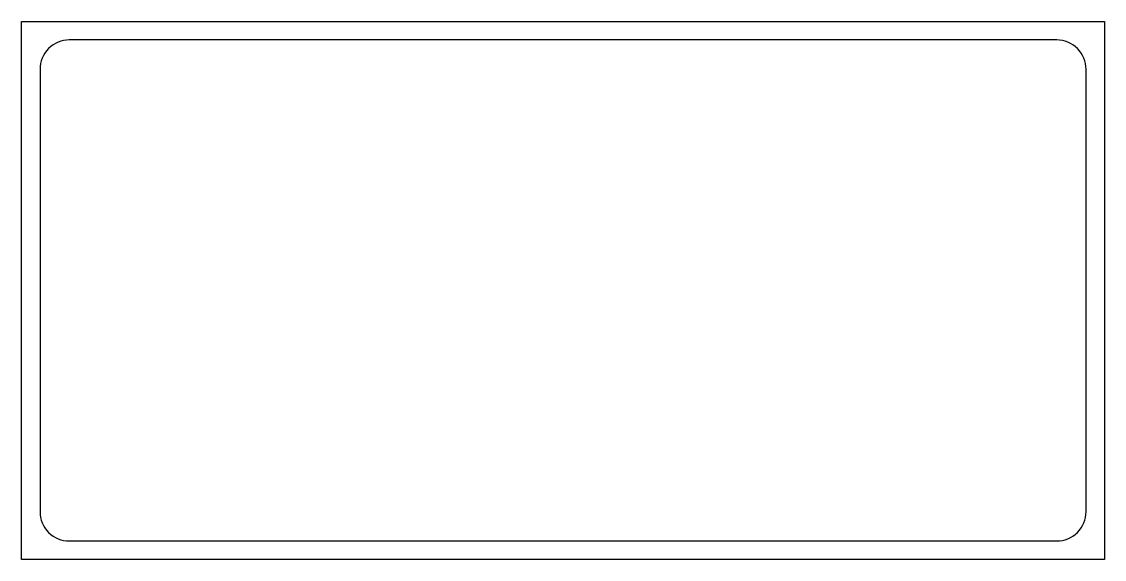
# Model space of a CAD drawing. Header units: millimetres. Extents: x -161 to -2, y 50 to 129.
import ezdxf

# ---------------------------------------------------------------- set-up
doc = ezdxf.new("R2010")
doc.units = ezdxf.units.MM
doc.layers.get('0').update_dxf_attribs({"linetype": 'CONTINUOUS'})

msp = doc.modelspace()

# ---------------------------------------------------------------- linework, layer by layer
msp.add_lwpolyline([(-160.51, 49.83), (-160.51, 128.83), (-1.51, 128.83), (-1.51, 49.83)], close=True)
msp.add_lwpolyline([(-8.51, 126.14), (-153.51, 126.14, 0.414214), (-157.81, 121.83), (-157.81, 56.83, 0.414214), (-153.51, 52.53), (-8.51, 52.53, 0.414214), (-4.2, 56.83), (-4.2, 121.83, 0.414214)], format="xyb", close=True)

doc.saveas('drawing.dxf')
